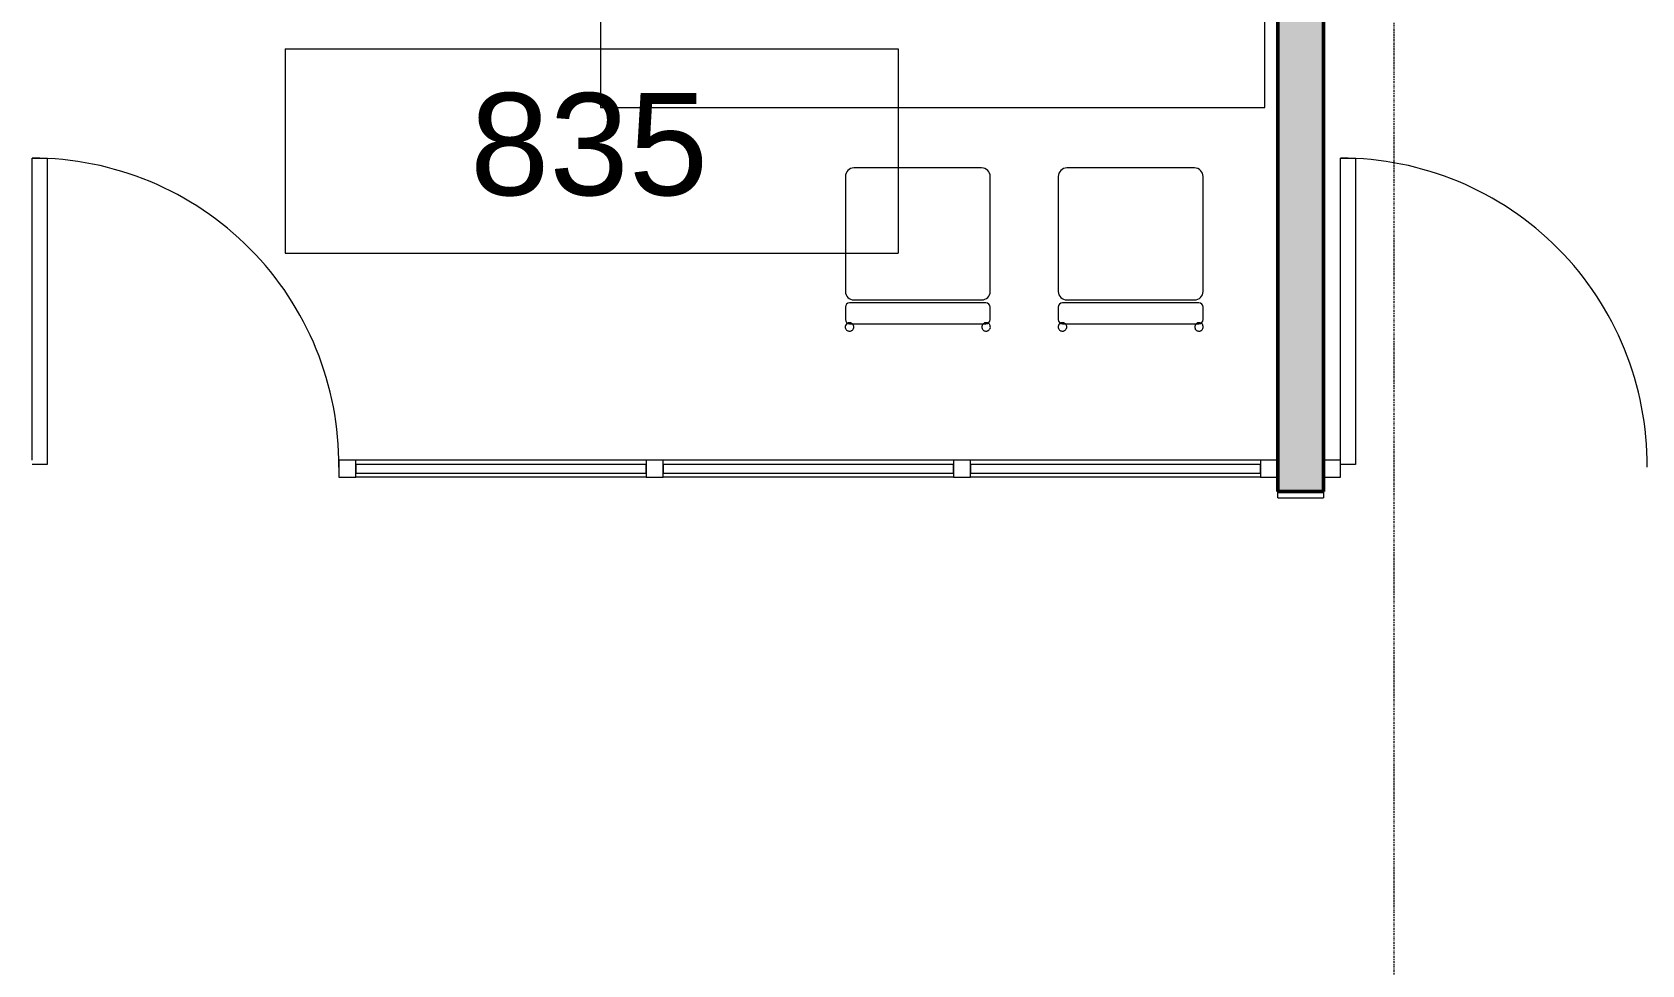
# Model space of a CAD drawing. Header units: inches. Extents: x -956 to 1409, y -1111 to 895.
# Drawn here: x -35 to 154, y -752.6 to -643 of the extents above; entities that cross this region are included whole.
import ezdxf

# ---------------------------------------------------------------- set-up
doc = ezdxf.new("R2010")
doc.units = ezdxf.units.IN
doc.header["$MEASUREMENT"] = 0
doc.linetypes.add('Grid Line 1_4_', pattern=[0.4375, 0.25, -0.0625, 0.0625, -0.0625])
for name, color, linetype, lineweight in [('A-AREA-IDEN', 2, 'Continuous', 9), ('A-DOOR', 31, 'Continuous', 13), ('A-GENM', 13, 'Continuous', 9), ('A-GLAZ-CURT', 52, 'Continuous', 9), ('A-GLAZ-CWMG', 51, 'Continuous', 9), ('A-WALL-PATT', 111, 'Continuous', 13), ('I-FURN', 30, 'Continuous', 9), ('I-WALL', 2, 'Continuous', 13), ('S-GRID', 1, 'Continuous', 9)]:
    doc.layers.add(name, color=color, linetype=linetype, lineweight=lineweight)
doc.styles.add('Arial_3', font='arial.ttf', dxfattribs={"height": 12})

# ---------------------------------------------------------------- blocks, each defined once
blk = doc.blocks.new('Basic Wall _ Metal Stud - 5 3_8_ - Acoustic Plywood Face Pattern to deck - ___-2776775-8TH FLOOR TELECOM UNDERFLOOR ROUTING PLAN')
at = {"layer": 'I-WALL', "color": 253}
for p, q in [((111.27, -697.74), (111.27, -696.99)), ((116.65, -696.99), (116.65, -697.74)), ((111.27, -697.74), (116.65, -697.74))]:
    blk.add_line(p, q, dxfattribs=at)
blk = doc.blocks.new('System Panel - Glazed Centered-2816661-8TH FLOOR TELECOM UNDERFLOOR ROUTING PLAN')
at = {"layer": 'A-GLAZ-CURT', "color": 253, "lineweight": 13}
for p, q in [((17.04, 0.5), (-17.04, 0.5)), ((-17.04, 0.5), (-17.04, -0.5)), ((17.04, -0.5), (17.04, 0.5)), ((-17.04, -0.5), (17.04, -0.5))]:
    blk.add_line(p, q, dxfattribs=at)
blk = doc.blocks.new('Rectangular Mullion - 2_ x 2_ Office Front-2816659-8TH FLOOR TELECOM UNDERFLOOR ROUTING PLAN')
at = {"layer": 'A-GLAZ-CWMG', "color": 53}
for p, q in [((37.11, -693.31), (3.03, -693.31)), ((37.11, -695.31), (3.03, -695.31))]:
    blk.add_line(p, q, dxfattribs=at)
blk = doc.blocks.new('Rectangular Mullion - 2_ x 2_ Office Front-1467737-8TH FLOOR TELECOM UNDERFLOOR ROUTING PLAN')
at = {"layer": 'A-GLAZ-CWMG', "color": 133, "lineweight": 20}
for p, q in [((-2, 1), (0, 1)), ((-2, -1), (-2, 1)), ((0, 1), (0, -1)), ((0, -1), (-2, -1))]:
    blk.add_line(p, q, dxfattribs=at)
blk = doc.blocks.new('Rectangular Mullion - 2_ x 2_ Office Front-1467735-8TH FLOOR TELECOM UNDERFLOOR ROUTING PLAN')
at = {"layer": 'A-GLAZ-CWMG', "color": 133, "lineweight": 20}
for p, q in [((-1, 1), (1, 1)), ((-1, -1), (-1, 1)), ((1, 1), (1, -1)), ((1, -1), (-1, -1))]:
    blk.add_line(p, q, dxfattribs=at)
blk = doc.blocks.new('Curtain Wall-Store Front-Sgl w swing _ Bar - Store Front Door-3130016-8TH FLOOR TELECOM UNDERFLOOR ROUTING PLAN')
at = {"layer": 'A-DOOR', "color": 133, "lineweight": 20}
for p, q in [((-18, 36.5), (-16.25, 36.5)), ((-18, 1), (-18, 36.5)), ((-16.25, 36.5), (-16.25, 0.5)), ((-16.25, 0.5), (-18, 0.5))]:
    blk.add_line(p, q, dxfattribs=at)
at = {"layer": 'A-DOOR', "color": 53, "lineweight": 9}
blk.add_arc((-18, 0.5), 36, 359.5, 90, dxfattribs=at)
blk = doc.blocks.new('Rectangular Mullion - 2_ x 2_ Office Front-1496762-8TH FLOOR TELECOM UNDERFLOOR ROUTING PLAN')
at = {"layer": 'A-GLAZ-CWMG', "color": 133, "lineweight": 20}
for p, q in [((0, 1), (-2, 1)), ((-2, 1), (-2, -1)), ((0, -1), (0, 1)), ((-2, -1), (0, -1))]:
    blk.add_line(p, q, dxfattribs=at)
blk = doc.blocks.new('Generic Model Adjustable Table - Default-3132396-8TH FLOOR TELECOM UNDERFLOOR ROUTING PLAN')
at = {"layer": 'A-GENM', "color": 53}
for p, q in [((39, 15), (-39, 15)), ((-39, 15), (-39, -15)), ((39, -15), (39, 15)), ((-39, -15), (39, -15))]:
    blk.add_line(p, q, dxfattribs=at)
blk = doc.blocks.new('Chair-Breuer - Chair-Breuer-1479024-8TH FLOOR TELECOM UNDERFLOOR ROUTING PLAN')
at = {"layer": 'I-FURN', "color": 53}
for p, q in [((7.5, 9.5), (-7.5, 9.5)), ((-8.5, 8.5), (-8.5, -5)), ((8.5, -5), (8.5, 8.5)), ((-8.5, -6.85), (-8.5, -8.3)), ((8, -6.35), (-8, -6.35)), ((-7.5, -6), (7.5, -6)), ((8.5, -8.3), (8.5, -6.85)), ((-8, -8.8), (8, -8.8))]:
    blk.add_line(p, q, dxfattribs=at)
for centre, radius, start, end in [((-7.5, 8.5), 1, 90, 180), ((7.5, 8.5), 1, 360, 90), ((-7.5, -5), 1, 180, 270), ((7.5, -5), 1, 270, 360), ((-8, -6.85), 0.5, 90, 180), ((8, -6.85), 0.5, 0, 90), ((-8, -8.3), 0.5, 180, 270), ((8, -8.3), 0.5, 270, 0)]:
    blk.add_arc(centre, radius, start, end, dxfattribs=at)
for points in [[(-8.01, -8.68), (-8.05, -8.68), (-8.13, -8.68), (-8.25, -8.73), (-8.35, -8.8), (-8.45, -8.92), (-8.53, -9.11), (-8.5, -9.33), (-8.41, -9.49), (-8.3, -9.59), (-8.16, -9.66), (-8.06, -9.67), (-8.01, -9.67)], [(-8.01, -9.67), (-7.97, -9.67), (-7.89, -9.66), (-7.78, -9.62), (-7.68, -9.55), (-7.57, -9.43), (-7.49, -9.24), (-7.52, -9.02), (-7.61, -8.86), (-7.72, -8.76), (-7.86, -8.69), (-7.96, -8.68), (-8.01, -8.68)], [(8.02, -8.68), (7.98, -8.68), (7.9, -8.68), (7.79, -8.73), (7.69, -8.8), (7.58, -8.92), (7.5, -9.11), (7.53, -9.33), (7.62, -9.49), (7.73, -9.59), (7.87, -9.66), (7.97, -9.67), (8.02, -9.67)], [(8.02, -9.67), (8.06, -9.67), (8.14, -9.66), (8.26, -9.62), (8.36, -9.55), (8.46, -9.43), (8.54, -9.24), (8.51, -9.02), (8.42, -8.86), (8.31, -8.76), (8.17, -8.69), (8.07, -8.68), (8.02, -8.68)]]:
    blk.add_open_spline(points, degree=3, knots=[0, 0, 0, 0, 0.076923, 0.153846, 0.230769, 0.307692, 0.461538, 0.615385, 0.711538, 0.807692, 0.903846, 1, 1, 1, 1], dxfattribs=at)
blk = doc.blocks.new('18433_1 - AEO NY - CENTRAL_rvt-1-8TH FLOOR TELECOM UNDERFLOOR ROUTING PLAN')
at = {"layer": 'A-WALL-PATT'}
blk.add_hatch(color=253, dxfattribs=at).paths.add_polyline_path([(116.65, -691.62), (116.65, -590.08), (111.27, -590.08), (111.27, -691.62)], flags=0)
at = {"layer": 'A-WALL-PATT', "lineweight": 5}
h = blk.add_hatch(color=9, dxfattribs=at)
h.paths.add_polyline_path([(116.65, -696.99), (116.65, -691.62), (111.27, -691.62), (111.27, -696.99)], flags=0)
h.paths.add_polyline_path([(-42.35, -696.99), (-36.97, -696.99), (-36.97, -691.62), (-42.35, -691.62)], flags=0)
h.paths.add_polyline_path([(-203.54, -696.99), (-198.16, -696.99), (-198.16, -691.62), (-203.54, -691.62)], flags=0)
at = {"layer": 'I-WALL', "color": 213, "lineweight": 50}
for p, q in [((111.27, -590.08), (111.27, -691.62)), ((116.65, -691.62), (116.65, -590.08)), ((111.27, -691.62), (111.27, -696.99)), ((116.65, -696.99), (116.65, -691.62)), ((111.27, -696.99), (116.65, -696.99))]:
    blk.add_line(p, q, dxfattribs=at)
at = {"layer": 'S-GRID', "linetype": 'Grid Line 1_4_'}
blk.add_line((124.9, -529.37), (124.9, -1087.29), dxfattribs=at)
at = {"color": 53, "lineweight": 9}
for name, p in [('Generic Model Adjustable Table - Default-3132396-8TH FLOOR TELECOM UNDERFLOOR ROUTING PLAN', (70.76, -636.87)), ('Curtain Wall-Store Front-Sgl w swing _ Bar - Store Front Door-3130016-8TH FLOOR TELECOM UNDERFLOOR ROUTING PLAN', (-16.97, -694.31)), ('Chair-Breuer - Chair-Breuer-1479024-8TH FLOOR TELECOM UNDERFLOOR ROUTING PLAN', (69.01, -668.47)), ('Chair-Breuer - Chair-Breuer-1479024-8TH FLOOR TELECOM UNDERFLOOR ROUTING PLAN', (94.01, -668.47)), ('Curtain Wall-Store Front-Sgl w swing _ Bar - Store Front Door-3130016-8TH FLOOR TELECOM UNDERFLOOR ROUTING PLAN', (136.65, -694.31)), ('Rectangular Mullion - 2_ x 2_ Office Front-2816659-8TH FLOOR TELECOM UNDERFLOOR ROUTING PLAN', (0, 0)), ('Rectangular Mullion - 2_ x 2_ Office Front-2816659-8TH FLOOR TELECOM UNDERFLOOR ROUTING PLAN', (36.08, 0)), ('Rectangular Mullion - 2_ x 2_ Office Front-2816659-8TH FLOOR TELECOM UNDERFLOOR ROUTING PLAN', (72.17, 0)), ('System Panel - Glazed Centered-2816661-8TH FLOOR TELECOM UNDERFLOOR ROUTING PLAN', (20.07, -694.31)), ('System Panel - Glazed Centered-2816661-8TH FLOOR TELECOM UNDERFLOOR ROUTING PLAN', (56.15, -694.31)), ('System Panel - Glazed Centered-2816661-8TH FLOOR TELECOM UNDERFLOOR ROUTING PLAN', (92.23, -694.31)), ('Basic Wall _ Metal Stud - 5 3_8_ - Acoustic Plywood Face Pattern to deck - ___-2776775-8TH FLOOR TELECOM UNDERFLOOR ROUTING PLAN', (0, 0))]:
    blk.add_blockref(name, p, dxfattribs=at)
at = {"color": 53, "lineweight": 9, "extrusion": (0, 0, -1), "rotation": 180}
for name, p in [('Rectangular Mullion - 2_ x 2_ Office Front-1467735-8TH FLOOR TELECOM UNDERFLOOR ROUTING PLAN', (-2.03, -694.31)), ('Rectangular Mullion - 2_ x 2_ Office Front-1467735-8TH FLOOR TELECOM UNDERFLOOR ROUTING PLAN', (-38.11, -694.31)), ('Rectangular Mullion - 2_ x 2_ Office Front-1467735-8TH FLOOR TELECOM UNDERFLOOR ROUTING PLAN', (-74.19, -694.31)), ('Rectangular Mullion - 2_ x 2_ Office Front-1467737-8TH FLOOR TELECOM UNDERFLOOR ROUTING PLAN', (-111.27, -694.31))]:
    blk.add_blockref(name, p, dxfattribs=at)
at = {"color": 53, "lineweight": 9, "rotation": 180}
blk.add_blockref('Rectangular Mullion - 2_ x 2_ Office Front-1496762-8TH FLOOR TELECOM UNDERFLOOR ROUTING PLAN', (116.65, -694.31), dxfattribs=at)
blk = doc.blocks.new('Room Tag - Room Tag-84095-8TH FLOOR TELECOM UNDERFLOOR ROUTING PLAN')
at = {"layer": 'A-AREA-IDEN'}
for p, q in [((-0.375, -0.0625), (-0.375, -0.3125)), ((-0.375, -0.0625), (0.375, -0.0625)), ((0.375, -0.0625), (0.375, -0.3125)), ((-0.375, -0.3125), (0.375, -0.3125))]:
    blk.add_line(p, q, dxfattribs=at)

msp = doc.modelspace()

# ---------------------------------------------------------------- block references
at = {"lineweight": 5}
msp.add_blockref('18433_1 - AEO NY - CENTRAL_rvt-1-8TH FLOOR TELECOM UNDERFLOOR ROUTING PLAN', (0, 0), dxfattribs=at)

# ---------------------------------------------------------------- next in the draw order: block references
at = {"layer": 'A-AREA-IDEN', "xscale": 95.99999999999994, "yscale": 95.99999999999994, "zscale": 95.99999999999994}
msp.add_blockref('Room Tag - Room Tag-84095-8TH FLOOR TELECOM UNDERFLOOR ROUTING PLAN', (30.71, -638.99), dxfattribs=at)

# ---------------------------------------------------------------- next in the draw order: texts
at = {"layer": 'A-AREA-IDEN', "insert": (16.43, -650.17), "char_height": 12, "width": 33.633, "attachment_point": 1, "style": 'Arial_3'}
msp.add_mtext('835', dxfattribs=at)

doc.saveas('drawing.dxf')
